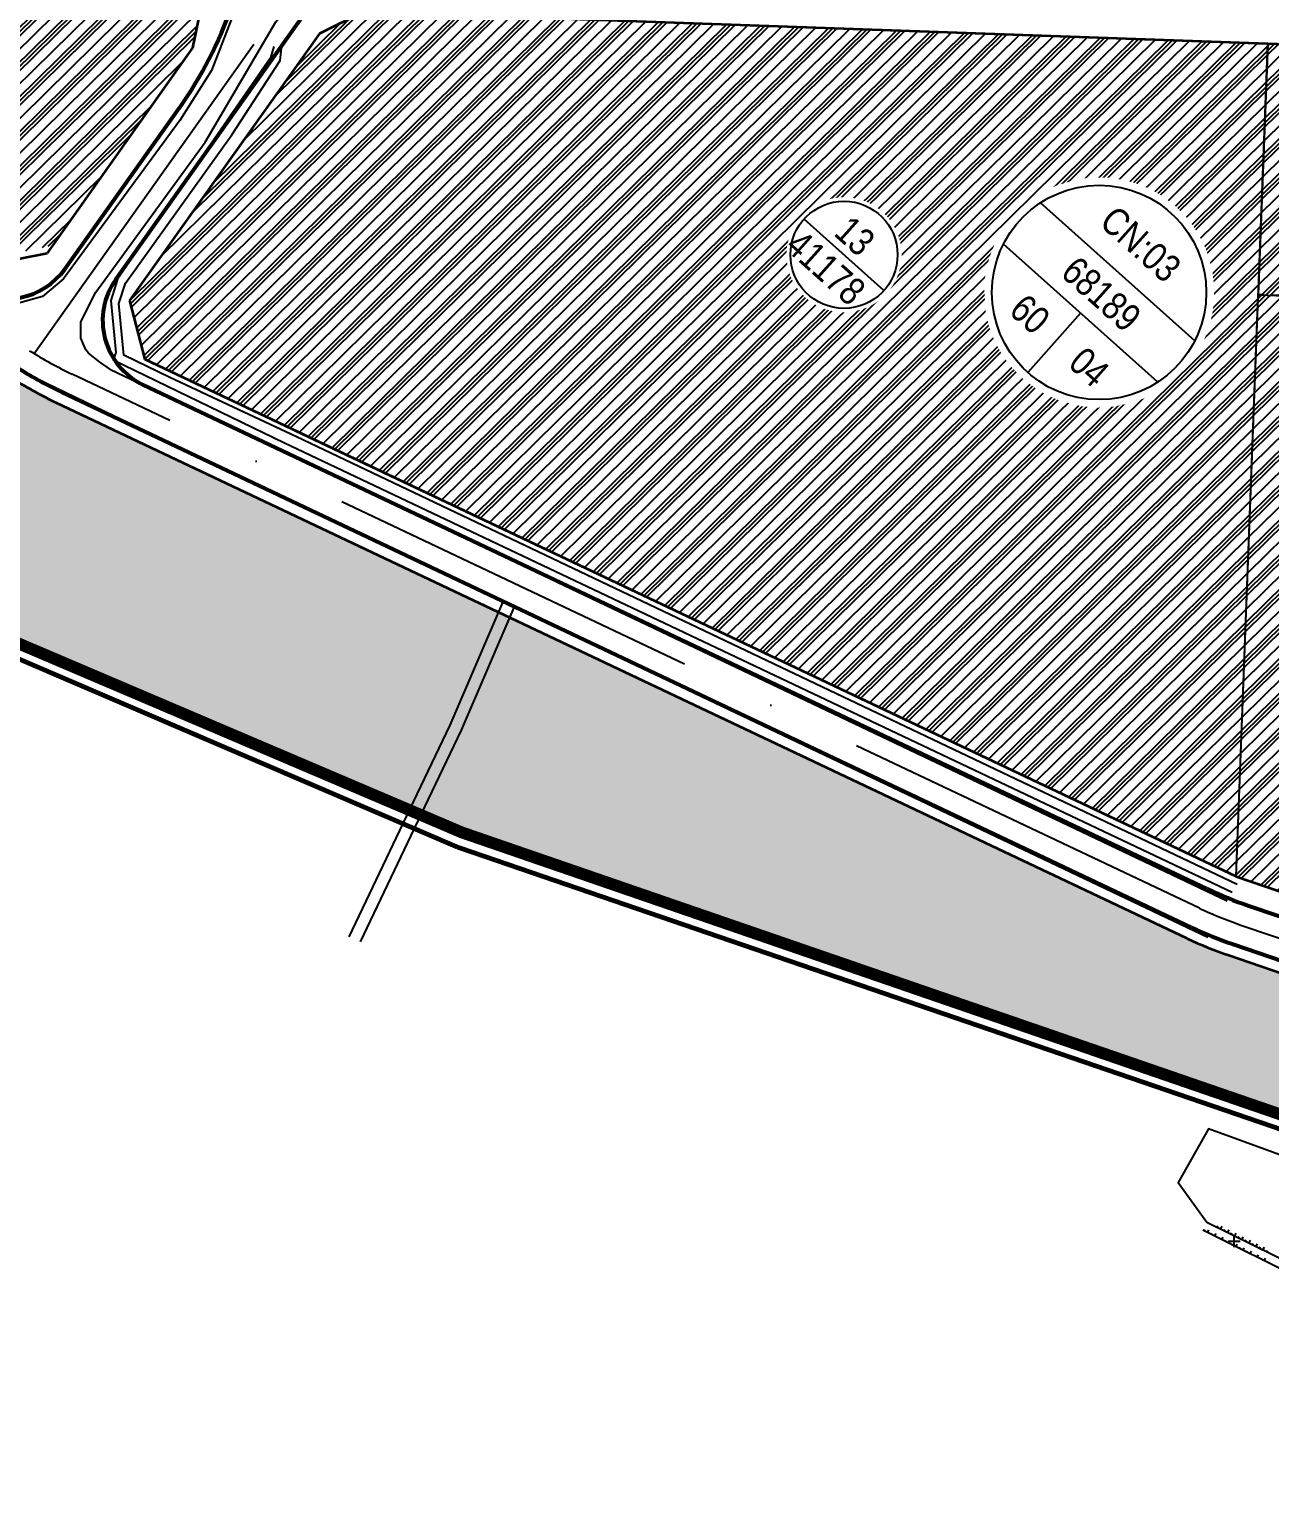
# Model space of a CAD drawing. Extents: x 577299 to 581055, y 2342699 to 2346415.
# Drawn here: x 580290.8 to 580604.5, y 2342885.7 to 2343260.4 of the extents above; entities that cross this region are included whole.
import ezdxf
from ezdxf.enums import TextEntityAlignment as Align

# ---------------------------------------------------------------- set-up
doc = ezdxf.new("R2010")
doc.units = 0
doc.header["$LTSCALE"] = 10
doc.header["$MEASUREMENT"] = 0
doc.set_wipeout_variables(frame=1)
for name, pattern in [('ACAD_ISO10W100', [18, 12, -3, 0, -3]), ('CENTER', [2, 1.25, -0.25, 0.25, -0.25]), ('DUONGDUT', [0.1875, 0.125, -0.0625])]:
    doc.linetypes.add(name, pattern=pattern)
for name, color, linetype in [('cayxanh', 74, 'Continuous'), ('dientich', 11, 'Continuous'), ('HTCN', 192, 'Continuous'), ('HTRanhTN', 147, 'Continuous'), ('KYHIEU', 2, 'Continuous'), ('Lopduong', 7, 'Continuous'), ('Tim dg', 6, 'CENTER'), ('Tl-nbai2$0$KHUNG', 252, 'Continuous'), ('Topo1$0$AO', 252, 'Continuous'), ('Topo1$0$BOMUONG', 252, 'Continuous'), ('Topo1$0$TALUY', 252, 'Continuous')]:
    doc.layers.add(name, color=color, linetype=linetype)
for name, color, linetype, lineweight in [('dqh', 7, 'Continuous', 60), ('DuongQH', 7, 'Continuous', 60), ('r-g-t-ke', 7, 'Continuous', 20), ('whe', 142, 'Continuous', 35), ('wlong-duong', 40, 'Continuous', 53)]:
    doc.layers.add(name, color=color, linetype=linetype, lineweight=lineweight)
doc.styles.add('CHUHOA', font='VHARIALN.TTF')
doc.linetypes.add('BOCAP_XAY', pattern='A,0.75,[147,LTTLL.SHX,S=0.1,R=0,X=0,Y=0],0.75', length=1.5)
pattern_1 = [(359.58224145, (-17089.4939, 4285.579), (0.015785906, 2.1650059602), [1.25, -1.25]), (59.58224145, (-17089.4939, 4285.579), (-1.8670572079, 1.0961739756), [1.25, -1.25]), (119.58224145, (-17088.861, 4286.657), (-1.8828431138, -1.0688319845), [1.25, -1.25])]
pattern_2 = [(44.58224145, (-17089.494, 4285.579), (-4.387077064, 4.451522755), []), (44.58224145, (-17090.042, 4286.1354), (-4.387077064, 4.451522755), []), (44.58224145, (-17090.5906, 4286.692), (-4.387077064, 4.451522755), []), (44.58224145, (-17092.236, 4288.361), (-4.387077064, 4.451522755), [])]

# ---------------------------------------------------------------- blocks, each defined once
blk = doc.blocks.new('KH1')
blk.add_wipeout([(-9.82, 12.4), (-7.93, 13.63), (-6.29, 14.44), (-4.99, 14.94), (-3.04, 15.48), (-1.68, 15.72), (0.63, 15.87), (0.63, 15.87), (2.71, 15.75), (4.26, 15.49), (5.93, 15.05), (8.15, 14.17), (9.75, 13.31), (11.43, 12.14), (13.03, 10.71), (14.25, 9.35), (15.37, 7.79), (16.16, 6.43), (17.22, 3.92), (17.76, 1.91), (18.06, -0.17), (18.11, -1.61), (17.9, -4.33), (17.43, -6.45), (16.65, -8.61), (15.72, -10.44), (13.85, -13.06), (12.15, -14.77), (10.19, -16.25), (7.41, -17.72), (5.48, -18.4), (3.56, -18.84), (0.63, -19.09), (-2.13, -18.87), (-3.95, -18.48), (-5.71, -17.9), (-7.11, -17.28), (-8.47, -16.54), (-10.17, -15.36), (-10.17, -15.36), (-12.95, -12.62), (-14.19, -10.88), (-15.36, -8.66), (-16.14, -6.54), (-16.76, -3.35), (-16.76, -1.61), (-16.64, 1.08), (-16.23, 3), (-15.03, 6.15), (-13.34, 8.89), (-12.06, 10.41)])
blk.add_line((16.91, -1.61), (-15.64, -1.61))
blk.add_circle((0.63, -1.61), 16.27)
blk = doc.blocks.new('vfgf')
blk.add_wipeout([(582058.18, 2343877.06), (582061.89, 2343876.51), (582064.83, 2343875.73), (582067.01, 2343874.92), (582070.04, 2343873.45), (582072.01, 2343872.24), (582075.07, 2343869.89), (582075.07, 2343869.89), (582077.53, 2343867.45), (582079.19, 2343865.41), (582080.79, 2343863.02), (582082.6, 2343859.49), (582083.64, 2343856.63), (582084.46, 2343853.32), (582084.89, 2343849.78), (582084.92, 2343846.73), (582084.6, 2343843.54), (582084.08, 2343840.98), (582082.65, 2343836.67), (582081.11, 2343833.56), (582079.19, 2343830.63), (582077.68, 2343828.77), (582074.42, 2343825.6), (582071.5, 2343823.47), (582068.13, 2343821.62), (582064.96, 2343820.36), (582059.73, 2343819.15), (582055.72, 2343818.89), (582051.64, 2343819.19), (582046.54, 2343820.4), (582043.38, 2343821.67), (582040.48, 2343823.24), (582036.56, 2343826.15), (582033.34, 2343829.47), (582031.5, 2343831.97), (582029.93, 2343834.64), (582028.86, 2343836.95), (582027.99, 2343839.37), (582027.16, 2343842.72), (582027.16, 2343842.72), (582026.7, 2343849.21), (582027.06, 2343852.74), (582028.04, 2343856.83), (582029.4, 2343860.32), (582032.14, 2343865), (582034.05, 2343867.18), (582037.16, 2343870.41), (582039.8, 2343872.36), (582044.76, 2343874.98), (582049.89, 2343876.55), (582053.18, 2343877.04)]).dxf.layer = 'KYHIEU'
at = {"layer": 'KYHIEU'}
for p, q in [((582080.12, 2343835.99), (582040.8, 2343870.61)), ((582070.82, 2343825.43), (582031.51, 2343860.05)), ((582051.16, 2343842.74), (582037.89, 2343827.67))]:
    blk.add_line(p, q, dxfattribs=at)
blk.add_circle((582055.81, 2343848.02), 27.12, dxfattribs=at)

msp = doc.modelspace()

# ---------------------------------------------------------------- hatches: boundary and pattern name
at = {"layer": 'cayxanh'}
h = msp.add_hatch(dxfattribs=at)
h.set_pattern_fill('STARS', color=256, scale=10, angle=-0.4178, style=0)
h.set_pattern_definition(pattern_1)
h.paths.add_polyline_path([(580297.22, 2343166.01, -0.038045), (580286.85, 2343171.92), (580265.97, 2343185.16), (580221.07, 2343143.61), (580287.85, 2343105.14), (580400.21, 2343057.23), (580447.27, 2343041.01), (580496.88, 2343071.5)])
h = msp.add_hatch(dxfattribs=at)
h.set_pattern_fill('STARS', color=256, scale=10, angle=-0.4178, style=0)
h.set_pattern_definition(pattern_1)
h.paths.add_polyline_path([(580742.88, 2343002.34), (580661.25, 2343005.46, -0.072831), (580647, 2343008.11), (580594.17, 2343026.15, -0.028403), (580583.65, 2343030.42), (580496.88, 2343071.5), (580447.27, 2343041.01), (580611.78, 2342984.31), (580740.22, 2342937.44)])
at = {"layer": 'HTCN'}
h = msp.add_hatch(dxfattribs=at)
h.set_pattern_fill('PLASTI', color=256, scale=25, angle=44.5822, style=0)
h.set_pattern_definition(pattern_2)
h.paths.add_polyline_path([(580035.84, 2343354.19), (580276.39, 2343201.66), (580296.67, 2343205.81), (580332.06, 2343255.79), (580341.41, 2343301.61), (580355.16, 2343672.83), (580343.99, 2343684.74), (580320.73, 2343685.65), (580320.72, 2343686.56), (580111.35, 2343693.98)])
h = msp.add_hatch(dxfattribs=at)
h.set_pattern_fill('PLASTI', color=256, scale=25, angle=44.5822, style=0)
h.set_pattern_definition(pattern_2)
h.paths.add_polyline_path([(580596.04, 2343046.12), (580604.05, 2343256.87), (580375.35, 2343265), (580364.3, 2343259.54), (580316.19, 2343191.84), (580316.98, 2343188.79), (580317.71, 2343185.99), (580318.83, 2343181.71), (580320.02, 2343177.14), (580326.36, 2343173.94), (580333.49, 2343170.56), (580340.01, 2343167.47), (580346.81, 2343164.25), (580351.26, 2343162.14), (580354.46, 2343160.62), (580356.64, 2343159.59), (580357.98, 2343158.9), (580596.03, 2343046.12)])
h = msp.add_hatch(dxfattribs=at)
h.set_pattern_fill('PLASTI', color=256, scale=25, angle=44.5822, style=0)
h.set_pattern_definition(pattern_2)
h.paths.add_polyline_path([(580604.06, 2343257.09), (580711.21, 2343253.38), (580724.03, 2343231.57), (580715.91, 2343022.93), (580657.58, 2343025.14), (580596.04, 2343046.12)])

# ---------------------------------------------------------------- linework, layer by layer
at = {"layer": 'dientich'}
for points in [[(580604.05, 2343256.87), (580601.64, 2343193.33), (580722.4, 2343188.74), (580724.03, 2343231.58), (580711.35, 2343253.06), (580604.05, 2343256.87)], [(580601.64, 2343193.33), (580722.4, 2343188.74), (580722.4, 2343188.74), (580715.91, 2343022.93), (580657.58, 2343025.14), (580596.04, 2343046.12)]]:
    msp.add_lwpolyline(points, close=True, dxfattribs=at)
at = {"layer": 'DuongQH', "linetype": 'DUONGDUT', "ltscale": 30, "extrusion": (-8.80861e-05, -0.0001149, 1), "const_width": 1.2, "elevation": 1.01}
for points in [[(580039.63, 2343261.86), (580157.67, 2343177.12), (580285.71, 2343102.2), (580399.12, 2343053.53)], [(580399.12, 2343053.53), (580704.93, 2342948.66), (580753.04, 2342930.99), (580813.45, 2342908.76), (580875.02, 2342886.25)]]:
    msp.add_lwpolyline(points, dxfattribs=at)
at = {"layer": 'HTRanhTN', "linetype": 'BOCAP_XAY', "ltscale": 0.5}
for points in [[(580352.6, 2343256.15), (580351.78, 2343253.24), (580313.05, 2343197.26)], [(580596.32, 2343044.09), (580358.32, 2343157.37), (580326.3, 2343172.36), (580314.71, 2343178.01), (580313.4, 2343191.13), (580315.09, 2343196.27), (580341.98, 2343233.78), (580354.26, 2343252.6), (580354.58, 2343255.61)], [(580313.05, 2343197.26), (580311.41, 2343191.82), (580312.68, 2343178.69), (580312, 2343176.86), (580355.28, 2343155.83), (580595.03, 2343042.1)]]:
    msp.add_lwpolyline(points, dxfattribs=at)
at = {"layer": 'Lopduong'}
for points in [[(580588.92, 2343030.63), (580353.49, 2343142.71), (580290.19, 2343173.21), (580250.32, 2343195.99), (580178.95, 2343238.05), (580140.9, 2343260.82), (580109.23, 2343281.7), (580048.32, 2343323.32), (580039.71, 2343329.36), (579953.29, 2343399.1), (579895.71, 2343447.53), (579857.3, 2343480.76)], [(580343.98, 2343268.6), (580336.82, 2343250.09), (580328.85, 2343237.44), (580299.42, 2343197.35), (580294.09, 2343192.91), (580286.86, 2343190.89), (580276.76, 2343192.98), (580179.31, 2343249.94), (580146.86, 2343269.4)], [(580311.33, 2343174.42), (580308.53, 2343176.3), (580305.7, 2343178.49), (580305.04, 2343179.35), (580303.77, 2343182.31), (580303.78, 2343186.5), (580307.55, 2343194), (580335.26, 2343231.9), (580353.14, 2343262.35), (580356.94, 2343267.18), (580361.34, 2343270.72), (580365, 2343272.26), (580368.54, 2343272.93), (580427.62, 2343271.13), (580601.96, 2343264.5)], [(580311.33, 2343174.42), (580354.4, 2343153.86), (580593.81, 2343039.95)]]:
    msp.add_lwpolyline(points, dxfattribs=at)
at = {"layer": 'Lopduong', "extrusion": (-8.80861e-05, -0.0001149, 1), "elevation": 1.01}
for points in [[(580410.51, 2343115.48), (580397.17, 2343084.41), (580387.92, 2343065.04), (580371.63, 2343030.82)], [(580413.38, 2343114.18), (580400.04, 2343083.11), (580390.79, 2343063.75), (580374.5, 2343029.53)]]:
    msp.add_lwpolyline(points, dxfattribs=at)
at = {"layer": 'Tim dg', "linetype": 'ACAD_ISO10W100', "ltscale": 0.8}
for p, q in [((580291.96, 2343178.46), (580362.32, 2343277.47)), ((580586.76, 2343038.07), (580301.57, 2343173.24)), ((580597.28, 2343033.8), (580648.52, 2343016.31))]:
    msp.add_line(p, q, dxfattribs=at)
at = {"layer": 'Tim dg'}
msp.add_line((580722.38, 2343188.74), (580601.64, 2343193.33), dxfattribs=at)
at = {"layer": 'Tim dg', "linetype": 'ACAD_ISO10W100', "ltscale": 0.8}
for centre, start, end in [((580344.4, 2343263.61), 237.6183, 244.6413), ((580629.59, 2343128.44), 244.6413, 251.149)]:
    msp.add_arc(centre, 100, start, end, dxfattribs=at)
at = {"layer": 'Tl-nbai2$0$KHUNG', "extrusion": (-8.80861e-05, -0.0001149, 1)}
for p, q in [((580595.56, 2342952.3, -14.76), (580595.57, 2342955.3, -14.76)), ((580594.06, 2342953.8, -14.76), (580597.06, 2342953.8, -14.76))]:
    msp.add_line(p, q, dxfattribs=at)
at = {"layer": 'Topo1$0$AO', "extrusion": (-8.80861e-05, -0.0001149, 1), "elevation": 1.01}
msp.add_lwpolyline([(580731.99, 2342930.11), (580589.05, 2342982.22), (580581.45, 2342968.69), (580588.67, 2342958.65), (580617.28, 2342944.55), (580644.36, 2342933.48), (580714.28, 2342914.61), (580730.82, 2342899.16)], dxfattribs=at)
at = {"layer": 'Topo1$0$BOMUONG', "extrusion": (-8.80861e-05, -0.0001149, 1)}
msp.add_line((580616.58, 2342942.1, -14.76), (580587.65, 2342956.61, -14.76), dxfattribs=at)
at = {"layer": 'Topo1$0$TALUY', "extrusion": (-8.80861e-05, -0.0001149, 1)}
for p, q in [((580587.98, 2342956.45, -14.76), (580588.11, 2342956.72, -14.76)), ((580588.87, 2342956, -14.76), (580589.18, 2342956.63, -14.76)), ((580589.76, 2342955.56, -14.76), (580589.9, 2342955.82, -14.76)), ((580590.66, 2342955.11, -14.76), (580590.97, 2342955.73, -14.76)), ((580591.27, 2342957.39, -14.76), (580591.4, 2342957.66, -14.76)), ((580591.55, 2342954.66, -14.76), (580591.69, 2342954.93, -14.76)), ((580592.17, 2342956.95, -14.76), (580592.48, 2342957.58, -14.76)), ((580592.45, 2342954.21, -14.76), (580592.76, 2342954.84, -14.76)), ((580593.06, 2342956.51, -14.76), (580593.2, 2342956.78, -14.76)), ((580593.96, 2342956.07, -14.76), (580594.27, 2342956.69, -14.76)), ((580594.86, 2342955.62, -14.76), (580594.99, 2342955.89, -14.76)), ((580595.75, 2342955.18, -14.76), (580596.06, 2342955.81, -14.76)), ((580596.65, 2342954.74, -14.76), (580596.78, 2342955.01, -14.76)), ((580597.55, 2342954.3, -14.76), (580597.86, 2342954.93, -14.76)), ((580593.34, 2342953.76, -14.76), (580593.47, 2342954.03, -14.76)), ((580594.23, 2342953.31, -14.76), (580594.55, 2342953.94, -14.76)), ((580595.13, 2342952.87, -14.76), (580595.26, 2342953.13, -14.76)), ((580596.02, 2342952.42, -14.76), (580596.33, 2342953.04, -14.76)), ((580596.91, 2342951.97, -14.76), (580597.05, 2342952.24, -14.76)), ((580597.81, 2342951.52, -14.76), (580598.12, 2342952.15, -14.76)), ((580598.45, 2342953.86, -14.76), (580598.58, 2342954.12, -14.76)), ((580598.7, 2342951.07, -14.76), (580598.84, 2342951.34, -14.76)), ((580599.34, 2342953.41, -14.76), (580599.65, 2342954.04, -14.76)), ((580599.6, 2342950.62, -14.76), (580599.91, 2342951.25, -14.76)), ((580600.24, 2342952.97, -14.76), (580600.37, 2342953.24, -14.76)), ((580601.14, 2342952.53, -14.76), (580601.45, 2342953.16, -14.76)), ((580602.03, 2342952.09, -14.76), (580602.17, 2342952.36, -14.76)), ((580602.93, 2342951.65, -14.76), (580603.24, 2342952.27, -14.76)), ((580603.83, 2342951.2, -14.76), (580603.96, 2342951.47, -14.76)), ((580600.49, 2342950.17, -14.76), (580600.62, 2342950.44, -14.76)), ((580601.38, 2342949.73, -14.76), (580601.7, 2342950.35, -14.76)), ((580602.28, 2342949.28, -14.76), (580602.41, 2342949.55, -14.76)), ((580603.17, 2342948.83, -14.76), (580603.49, 2342949.46, -14.76)), ((580604.06, 2342948.38, -14.76), (580604.2, 2342948.65, -14.76))]:
    msp.add_line(p, q, dxfattribs=at)
at = {"layer": 'whe'}
for p, q in [((580341.4, 2343301.65), (580332.06, 2343255.79)), ((580364.3, 2343259.54), (580375.35, 2343265)), ((580316.19, 2343191.84), (580364.3, 2343259.54)), ((580332.07, 2343255.79), (580295.27, 2343203.86)), ((580278.2, 2343200.5), (580295.27, 2343203.86)), ((580320.08, 2343176.92), (580316.19, 2343191.84)), ((580596.03, 2343046.12), (580320.08, 2343176.92)), ((580583.65, 2343030.42), (580297.58, 2343166)), ((580596.03, 2343046.12), (580650.6, 2343027.49)), ((580594.17, 2343026.15), (580647, 2343008.11))]:
    msp.add_line(p, q, dxfattribs=at)
at = {"layer": 'whe', "extrusion": (-8.80861e-05, -0.0001149, 1)}
msp.add_line((580375.35, 2343265), (580738.32, 2343252.1), dxfattribs=at)
at = {"layer": 'whe'}
for centre, start, end in [((580340.41, 2343256.37), 237.6183, 244.6413), ((580626.48, 2343120.78), 244.6413, 251.149)]:
    msp.add_arc(centre, 100, start, end, dxfattribs=at)
at = {"layer": 'wlong-duong'}
for p, q in [((580312.64, 2343197.2), (580360.65, 2343264.77)), ((580299.82, 2343199.87), (580328.74, 2343240.58)), ((580584.78, 2343033.2), (580299.03, 2343168.64)), ((580588.74, 2343042.95), (580319.6, 2343170.51)), ((580599.26, 2343038.68), (580649.49, 2343021.52)), ((580595.3, 2343028.93), (580647.55, 2343011.09))]:
    msp.add_line(p, q, dxfattribs=at)
for centre, radius, start, end in [((580247.23, 2343298.5), 100, 324.6011, 357.9058), ((580285.14, 2343210.3), 18, 237.6183, 324.6011), ((580327.31, 2343186.77), 18, 144.6011, 244.6413), ((580341.86, 2343259), 100, 237.6183, 244.6413), ((580631.57, 2343133.31), 100, 244.6413, 251.149), ((580627.61, 2343123.57), 100, 244.6413, 251.149)]:
    msp.add_arc(centre, radius, start, end, dxfattribs=at)

# ---------------------------------------------------------------- next in the draw order: block references
at = {"layer": 'KYHIEU', "xscale": 0.833333333333181, "yscale": 0.833333333333181, "zscale": 0.833333333333181, "rotation": 318.2146987994943}
msp.add_blockref('KH1', (580497.36, 2343204.78), dxfattribs=at)

# ---------------------------------------------------------------- next in the draw order: linework, layer by layer
at = {"layer": 'dientich'}
msp.add_lwpolyline([(580596.04, 2343046.12), (580604.05, 2343256.87), (580375.35, 2343265), (580364.3, 2343259.54), (580316.19, 2343191.84), (580316.98, 2343188.79), (580317.71, 2343185.99), (580318.83, 2343181.71), (580320.08, 2343176.92), (580326.36, 2343173.94), (580333.49, 2343170.56), (580340.01, 2343167.47), (580346.81, 2343164.25), (580351.26, 2343162.14), (580354.46, 2343160.62), (580356.64, 2343159.59), (580357.98, 2343158.9), (580596.03, 2343046.12)], close=True, dxfattribs=at)
at = {"layer": 'r-g-t-ke', "linetype": 'DUONGDUT', "ltscale": 30, "const_width": 3}
msp.add_lwpolyline([(579575.3, 2343662.93), (579846.13, 2343421.45), (579917.08, 2343359.16), (579970.87, 2343317.69), (580028.54, 2343275.09), (580097.56, 2343223.9), (580159.32, 2343179.19), (580287.85, 2343105.14), (580400.21, 2343057.23), (580611.78, 2342984.31), (580740.22, 2342937.44), (580743.7, 2343027.83), (580752.09, 2343245.57), (580753.48, 2343281.55), (580757.38, 2343382.69), (580782.87, 2343663.24), (580780.82, 2343713.3), (580777.93, 2343896.98), (580779.41, 2343932.02), (580802.37, 2344159.27), (580805.06, 2344185.98)], dxfattribs=at)

# ---------------------------------------------------------------- next in the draw order: texts
at = {"layer": 'dientich', "style": 'CHUHOA'}
msp.add_text('41178', height=7, rotation=318.2146, dxfattribs=at).set_placement((580481.63, 2343205.02))
at = {"layer": 'dqh', "color": 7, "lineweight": 25, "extrusion": (-8.81556e-05, -0.000114846, 1), "insert": (580499.6, 2343208.17, 14.96), "char_height": 7, "width": 1263.0543, "attachment_point": 5, "text_direction": (0.745647, -0.666341, -1.1e-05), "style": 'CHUHOA'}
msp.add_mtext('13', dxfattribs=at)

# ---------------------------------------------------------------- next in the draw order: block references
at = {"layer": 'whe', "rotation": 359.5822414465865}
msp.add_blockref('vfgf', (-18568.41, 3652.06), dxfattribs=at)

# ---------------------------------------------------------------- next in the draw order: linework, layer by layer
at = {"layer": 'Tim dg', "linetype": 'Continuous', "const_width": 0.1}
msp.add_lwpolyline([(579131.08, 2344057.44), (579846.13, 2343421.45), (579917.08, 2343359.16), (580028.54, 2343275.09), (580159.32, 2343179.19), (580287.85, 2343105.14), (580400.21, 2343057.23), (580611.78, 2342984.31), (580740.22, 2342937.44), (580742.88, 2343002.34), (580661.25, 2343005.46, -0.072831), (580647, 2343008.11), (580594.17, 2343026.15, -0.028403), (580583.65, 2343030.42), (580297.22, 2343166.01, -0.038045), (580286.85, 2343171.92), (580024.28, 2343338.43), (579788.07, 2343537.76), (579526.69, 2343771.99)], format="xyb", dxfattribs=at)

# ---------------------------------------------------------------- next in the draw order: texts
at = {"layer": 'dientich', "style": 'CHUHOA'}
msp.add_text('68189', height=7, rotation=318.2146, dxfattribs=at).set_placement((580561.99, 2343193.51, 25331.64), align=Align.MIDDLE_CENTER)
for s, p in [('60', (580538.26, 2343188.79, 25331.64)), ('04', (580553.24, 2343175.4, 25331.64))]:
    msp.add_text(s, height=7, rotation=318.2146, dxfattribs=at).set_placement(p)
at = {"layer": 'dqh', "color": 7, "lineweight": 25, "extrusion": (-8.81556e-05, -0.000114846, 1), "insert": (580571.89, 2343206.13, 25346.69), "char_height": 7, "width": 1263.0543, "attachment_point": 5, "text_direction": (0.745647, -0.666341, -1.1e-05), "style": 'CHUHOA'}
msp.add_mtext('cn:03', dxfattribs=at)

doc.saveas('drawing.dxf')
